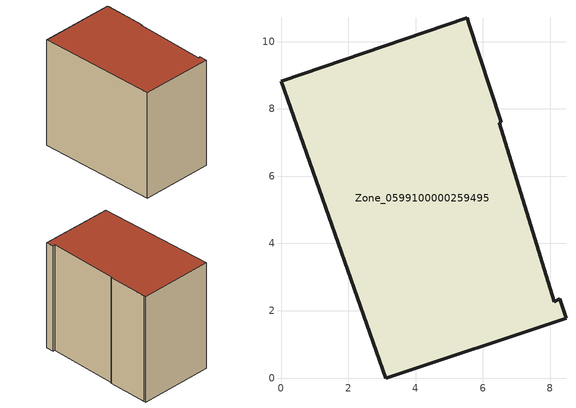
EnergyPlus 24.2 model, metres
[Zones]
Zone_0599100000259495
 floor ground (C_G): 8.12,2.27 8.28,2.36 8.47,1.78 3.11,0 0,8.82 5.53,10.7 5.58,10.55 6.55,7.6 6.49,7.58 z0.12
 wall outside (C_F): 3.11,0 8.47,1.78 8.28,2.36 8.12,2.27 6.49,7.58 6.55,7.6 5.58,10.55 5.53,10.7 0,8.82 3.11,0 z0.12:8.57
 roof outside (C_R): 8.28,2.36 8.12,2.27 6.49,7.58 6.55,7.6 5.58,10.55 5.53,10.7 0,8.82 3.11,0 8.47,1.78 z8.57
[BUILDING]
Pand.0599100000259495: North Axis=0; Terrain=City; Loads Convergence Tolerance Value=0.04; Temperature Convergence Tolerance Value=0.4; Solar Distribution=FullExterior; Maximum Number of Warmup Days=25; Minimum Number of Warmup Days=1
[Site:Location]
Rotterdam.The.Hague.AP_ZH_NLD Design_Conditions: Latitude=51.96; Longitude=4.45; Time Zone=1; Elevation=-4.5
[SITE:GROUNDTEMPERATURE:BUILDINGSURFACE]
18, 18, 18, 18, 18, 18, 18, 18, 18, 18, 18, 18
[MATERIAL] Thermal Absorptance=0.9; Solar Absorptance=0.7; Visible Absorptance=0.7
Name | Roughness | Thickness | Conductivity | Density | Specific Heat
G.TC.1965-1974 | MediumSmooth | 0.15 | 0.882353 | 540 | 1210
F.TC.1965-1974 | Rough | 0.3 | 0.697674 | 1920 | 840
R.TC.1965-1974 | MediumRough | 0.2 | 0.232558 | 1500 | 1000
[CONSTRUCTION]
C_G: G.TC.1965-1974
C_F: F.TC.1965-1974
C_R: R.TC.1965-1974
[ZONE]
Zone_0599100000259495: Type=1; Multiplier=1; Ceiling Height=Autocalculate; Volume=Autocalculate; Floor Area=autocalculate; Part of Total Floor Area=Yes
[ZONEINFILTRATION:DESIGNFLOWRATE]
Infil_Zone_0599100000259495: Zone or ZoneList or Space or SpaceList=Zone_0599100000259495; Schedule=AlwaysOn; Design Flow Rate Calculation Method=Flow/Area; Flow Rate per Floor Area=0.003; Constant Term Coefficient=1; Temperature Term Coefficient=0; Velocity Term Coefficient=0; Velocity Squared Term Coefficient=0
[HVACTEMPLATE:ZONE:IDEALLOADSAIRSYSTEM]
Zone_0599100000259495: Maximum Heating Supply Air Temperature=50; Minimum Cooling Supply Air Temperature=13; Maximum Heating Supply Air Humidity Ratio=0.0156; Minimum Cooling Supply Air Humidity Ratio=0.0077; Heating Limit=NoLimit; Cooling Limit=NoLimit; Dehumidification Control Type=ConstantSensibleHeatRatio; Cooling Sensible Heat Ratio=0.7; Dehumidification Setpoint=60; Humidification Control Type=None; Humidification Setpoint=30; Outdoor Air Method=None; Outdoor Air Flow Rate per Person=0.00944; Outdoor Air Flow Rate per Zone Floor Area=0; Outdoor Air Flow Rate per Zone=0; Demand Controlled Ventilation Type=None; Outdoor Air Economizer Type=NoEconomizer; Heat Recovery Type=None; Sensible Heat Recovery Effectiveness=0.7; Latent Heat Recovery Effectiveness=0.65
[ZONECONTROL:THERMOSTAT]
ThermostatControl_Zone_0599100000259495: Zone or ZoneList=Zone_0599100000259495; Control Type Schedule=DualSetpointControlType; Control 1=Thermostat_Zone_0599100000259495; Temperature Difference Between Cutout And Setpoint=0
[THERMOSTATSETPOINT:DUALSETPOINT]
Thermostat_Zone_0599100000259495: Heating Setpoint Temperature Schedule=HeatingSetpoint_Zone_0599100000259495; Cooling Setpoint Temperature Schedule=CoolingSetpoint_Zone_0599100000259495
[SCHEDULE:COMPACT]
HeatingSetpoint_Zone_0599100000259495: Through: 12/31, For: AllDays, Until: 24:00, 21
CoolingSetpoint_Zone_0599100000259495: Through: 12/31, For: AllDays, Until: 24:00, 24
DualSetpointControlType: Through: 12/31, For: AllDays, Until: 24:00, 4
AlwaysOn: Through: 12/31, For: AllDays, Until: 24:00, 1
